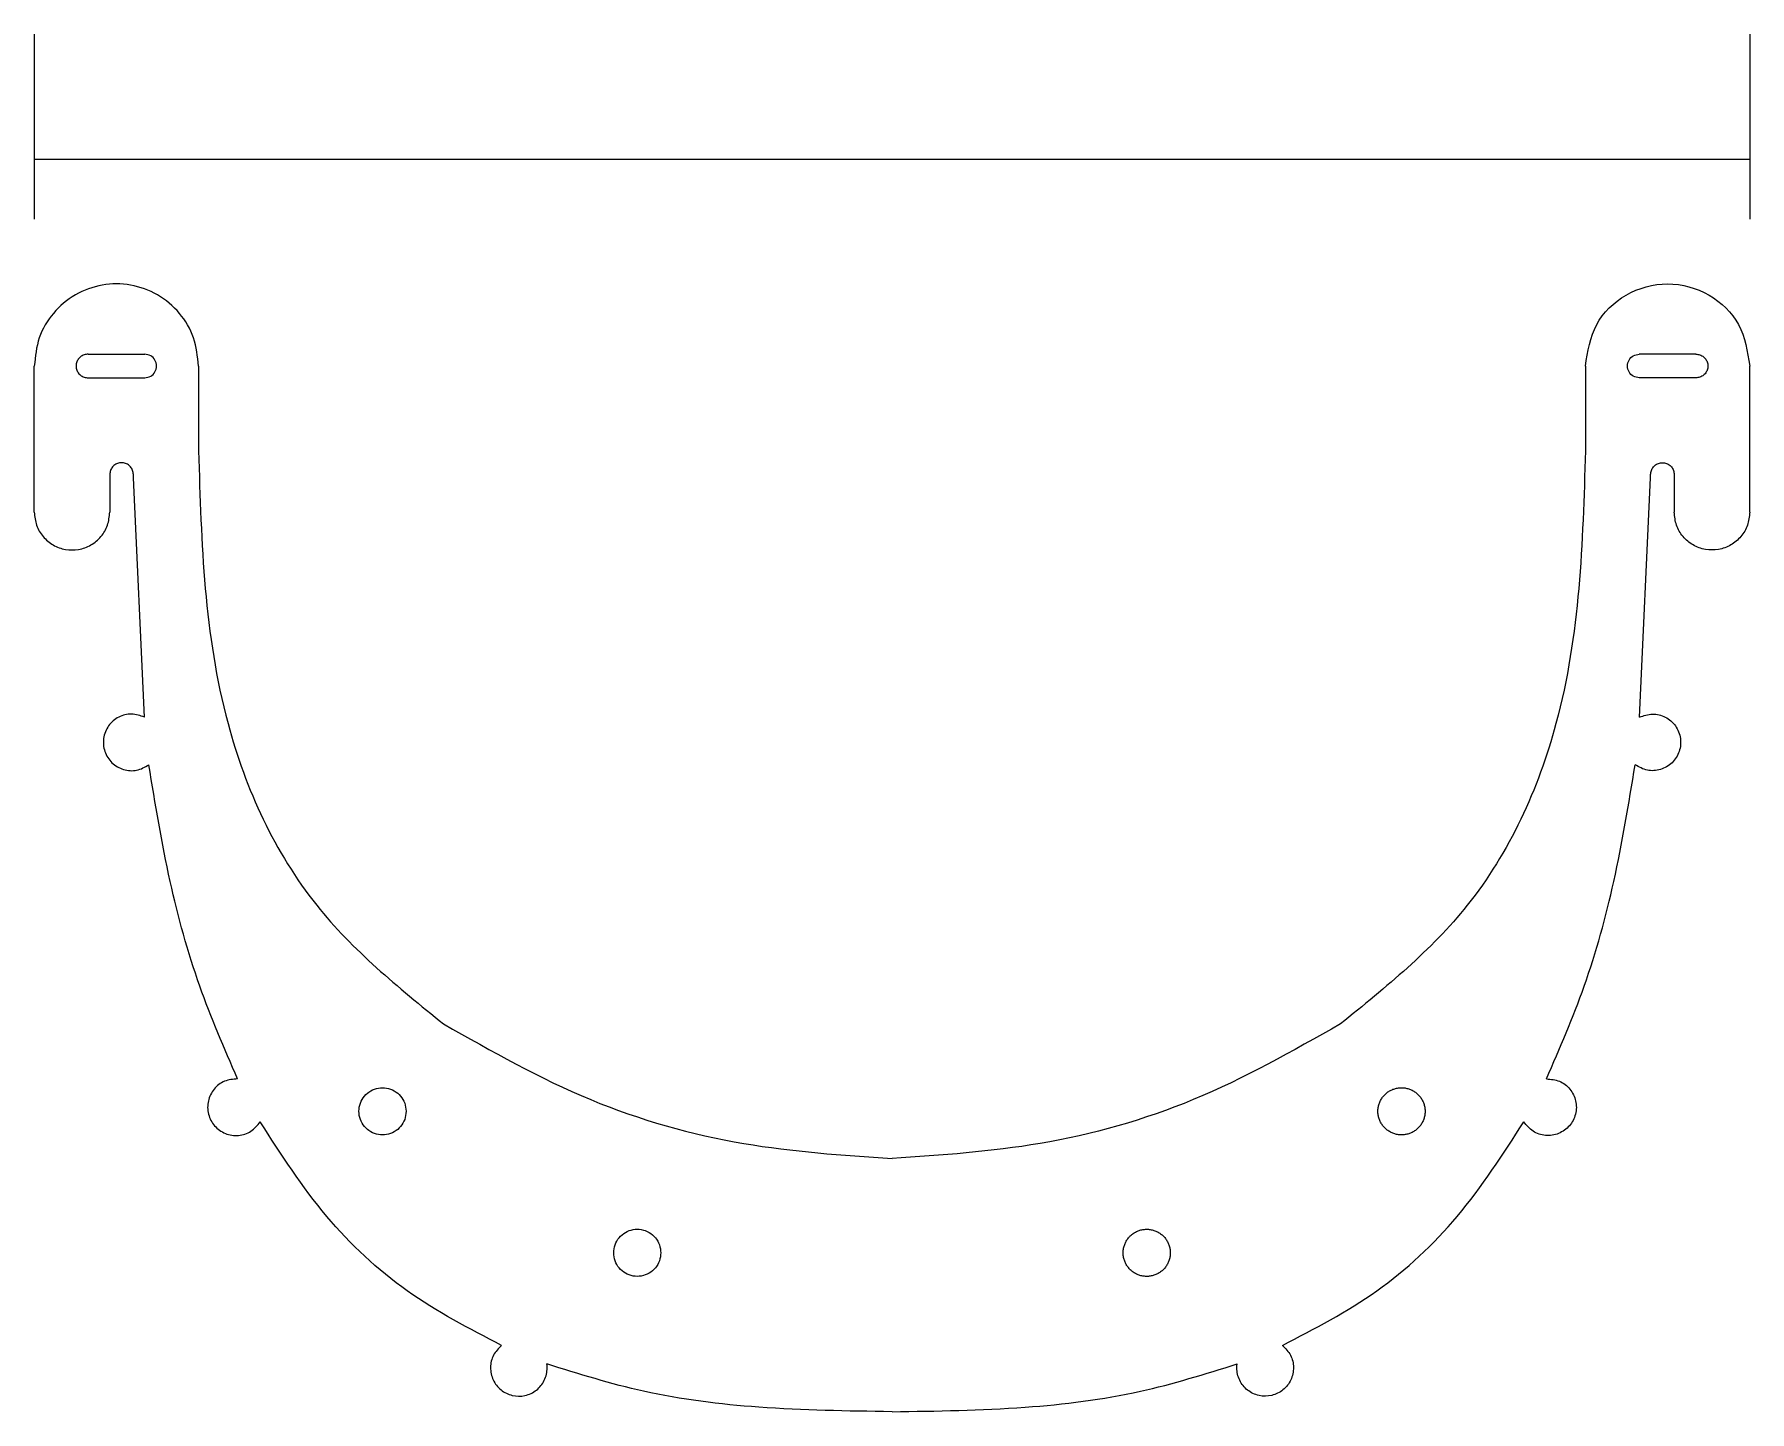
# Model space of a CAD drawing. Extents: x -33 to 149, y 151 to 297.
import ezdxf

# ---------------------------------------------------------------- set-up
doc = ezdxf.new("R2010")
doc.units = 0
doc.layers.get('0').update_dxf_attribs({"linetype": 'CONTINUOUS'})

msp = doc.modelspace()

# ---------------------------------------------------------------- linework, layer by layer
at = {"color": 5}
for points in [[(-33.313997, 297.416559), (-33.313997, 277.818469)], [(148.5, 297.416559), (148.5, 277.818469)], [(-33.313997, 284.187399), (148.5, 284.187399)]]:
    msp.add_lwpolyline(points, dxfattribs=at)
at = {"color": 1}
for points in [[(-33.313997, 246.754877), (-33.313997, 262.254587)], [(-27.610497, 263.504587), (-21.610497, 263.504587)], [(-15.906997, 262.254587), (-15.906997, 253.254587)], [(131.093003, 262.254587), (131.093003, 253.254587)], [(142.796503, 263.504587), (136.796503, 263.504587)], [(148.500003, 246.754877), (148.500003, 262.254587)], [(-27.610497, 261.004587), (-21.610497, 261.004587)], [(142.796503, 261.004587), (136.796503, 261.004587)], [(-25.313997, 250.754877), (-25.313997, 246.754877)], [(-22.813997, 250.410877), (-22.813997, 250.754877)], [(-21.630059, 225.036081), (-22.813997, 250.410877)], [(136.816065, 225.036081), (138.000003, 250.410877)], [(138.000003, 250.410877), (138.000003, 250.754877)], [(140.500003, 250.754877), (140.500003, 246.754877)]]:
    msp.add_lwpolyline(points, dxfattribs=at)
for points in [[(109.093003, 183.254584), (109.095003, 183.354608), (109.101003, 183.454468), (109.111003, 183.554008), (109.124973, 183.653068), (109.142893, 183.751498), (109.164733, 183.849128), (109.190463, 183.945808), (109.220043, 184.041378), (109.253423, 184.135688), (109.290553, 184.228588), (109.331363, 184.319928), (109.375793, 184.409568), (109.423783, 184.497348), (109.475243, 184.583138), (109.530093, 184.666808), (109.588243, 184.748208), (109.649613, 184.827218), (109.714093, 184.903718), (109.781583, 184.977568), (109.851973, 185.048658), (109.925143, 185.116878), (110.000993, 185.182118), (110.079393, 185.244268), (110.160213, 185.303238), (110.243323, 185.358918), (110.328603, 185.411238), (110.415903, 185.460098), (110.505093, 185.505428), (110.596023, 185.547158), (110.688543, 185.585208), (110.782513, 185.619528), (110.877783, 185.650068), (110.974203, 185.676768), (111.071613, 185.699588), (111.169853, 185.718488), (111.268773, 185.733448), (111.368213, 185.744438), (111.468013, 185.751438), (111.568013, 185.754438), (111.668052, 185.753438), (111.767972, 185.748438), (111.867612, 185.739438), (111.966812, 185.726458), (112.065412, 185.709528), (112.163252, 185.688658), (112.260182, 185.663898), (112.356042, 185.635278), (112.450682, 185.602848), (112.543952, 185.566658), (112.635702, 185.526758), (112.725772, 185.483218), (112.814032, 185.436108), (112.900342, 185.385508), (112.984552, 185.331498), (113.066532, 185.274158), (113.146152, 185.213588), (113.223292, 185.149878), (113.297822, 185.083138), (113.369612, 185.013468), (113.438562, 184.940978), (113.504562, 184.865788), (113.567492, 184.788018), (113.627262, 184.707798), (113.683772, 184.625248), (113.736942, 184.540498), (113.786672, 184.453688), (113.832892, 184.364958), (113.875522, 184.274448), (113.914502, 184.182308), (113.949762, 184.088678), (113.981252, 183.993718), (114.008912, 183.897578), (114.032702, 183.800408), (114.052582, 183.702358), (114.068532, 183.603598), (114.080512, 183.504278), (114.088512, 183.404558), (114.092512, 183.304598), (114.092512, 183.204554), (114.088512, 183.104594), (114.080512, 183.004874), (114.068532, 182.905554), (114.052582, 182.806794), (114.032702, 182.708744), (114.008912, 182.611574), (113.981252, 182.515434), (113.949762, 182.420474), (113.914502, 182.326844), (113.875522, 182.234704), (113.832892, 182.144194), (113.786672, 182.055464), (113.736942, 181.968654), (113.683772, 181.883904), (113.627262, 181.801354), (113.567492, 181.721124), (113.504562, 181.643354), (113.438562, 181.568164), (113.369612, 181.495674), (113.297822, 181.426004), (113.223292, 181.359264), (113.146152, 181.295554), (113.066532, 181.234984), (112.984552, 181.177644), (112.900342, 181.123634), (112.814032, 181.073034), (112.725772, 181.025924), (112.635702, 180.982384), (112.543952, 180.942484), (112.450682, 180.906294), (112.356042, 180.873864), (112.260182, 180.845244), (112.163252, 180.820484), (112.065412, 180.799614), (111.966812, 180.782684), (111.867612, 180.769704), (111.767972, 180.760704), (111.668052, 180.755704), (111.568013, 180.754704), (111.468013, 180.757704), (111.368213, 180.764704), (111.268773, 180.775694), (111.169853, 180.790654), (111.071613, 180.809554), (110.974203, 180.832374), (110.877783, 180.859074), (110.782513, 180.889614), (110.688543, 180.923934), (110.596023, 180.961984), (110.505093, 181.003714), (110.415903, 181.049044), (110.328603, 181.097904), (110.243323, 181.150224), (110.160213, 181.205914), (110.079393, 181.264884), (110.000993, 181.327034), (109.925143, 181.392274), (109.851973, 181.460494), (109.781583, 181.531584), (109.714093, 181.605434), (109.649613, 181.681934), (109.588243, 181.760944), (109.530093, 181.842354), (109.475243, 181.926024), (109.423783, 182.011814), (109.375793, 182.099604), (109.331363, 182.189234), (109.290553, 182.280574), (109.253423, 182.373474), (109.220043, 182.467784), (109.190463, 182.563354), (109.164733, 182.660034), (109.142893, 182.757664), (109.124973, 182.856094), (109.111003, 182.955154), (109.101003, 183.054694), (109.095003, 183.154554)], [(6.093003, 183.254583)], [(82.093003, 168.254584), (82.095003, 168.354608), (82.101003, 168.454468), (82.111003, 168.554008), (82.124973, 168.653068), (82.142893, 168.751498), (82.164733, 168.849128), (82.190463, 168.945808), (82.220043, 169.041378), (82.253423, 169.135688), (82.290553, 169.228588), (82.331363, 169.319928), (82.375793, 169.409568), (82.423783, 169.497358), (82.475243, 169.583148), (82.530093, 169.666818), (82.588243, 169.748228), (82.649613, 169.827238), (82.714093, 169.903738), (82.781583, 169.977588), (82.851973, 170.048678), (82.925143, 170.116898), (83.000993, 170.182138), (83.079393, 170.244288), (83.160213, 170.303258), (83.243323, 170.358948), (83.328603, 170.411268), (83.415903, 170.460128), (83.505083, 170.505458), (83.596013, 170.547188), (83.688533, 170.585238), (83.782503, 170.619558), (83.877773, 170.650098), (83.974193, 170.676798), (84.071603, 170.699618), (84.169843, 170.718518), (84.268763, 170.733478), (84.368203, 170.744468), (84.468003, 170.751468), (84.568003, 170.754468), (84.668042, 170.753468), (84.767962, 170.748468), (84.867602, 170.739468), (84.966802, 170.726488), (85.065402, 170.709558), (85.163242, 170.688688), (85.260172, 170.663928), (85.356032, 170.635308), (85.450672, 170.602878), (85.543942, 170.566688), (85.635682, 170.526788), (85.725752, 170.483248), (85.814012, 170.436138), (85.900322, 170.385538), (85.984532, 170.331528), (86.066512, 170.274188), (86.146132, 170.213618), (86.223272, 170.149908), (86.297802, 170.083168), (86.369602, 170.013498), (86.438552, 169.941008), (86.504552, 169.865818), (86.567482, 169.788048), (86.627252, 169.707828), (86.683762, 169.625278), (86.736932, 169.540528), (86.786662, 169.453718), (86.832882, 169.364988), (86.875512, 169.274478), (86.914492, 169.182338), (86.949752, 169.088718), (86.981242, 168.993758), (87.008902, 168.897618), (87.032692, 168.800448), (87.052582, 168.702398), (87.068532, 168.603638), (87.080512, 168.504318), (87.088512, 168.404598), (87.092512, 168.304638), (87.092512, 168.204594), (87.088512, 168.104634), (87.080512, 168.004914), (87.068532, 167.905594), (87.052582, 167.806834), (87.032692, 167.708784), (87.008902, 167.611614), (86.981242, 167.515474), (86.949752, 167.420514), (86.914492, 167.326884), (86.875512, 167.234744), (86.832882, 167.144234), (86.786662, 167.055504), (86.736932, 166.968694), (86.683762, 166.883944), (86.627252, 166.801394), (86.567482, 166.721164), (86.504552, 166.643394), (86.438552, 166.568204), (86.369602, 166.495714), (86.297802, 166.426044), (86.223272, 166.359304), (86.146132, 166.295594), (86.066512, 166.235024), (85.984532, 166.177684), (85.900322, 166.123674), (85.814012, 166.073074), (85.725752, 166.025964), (85.635682, 165.982424), (85.543942, 165.942524), (85.450672, 165.906334), (85.356032, 165.873904), (85.260172, 165.845284), (85.163242, 165.820524), (85.065402, 165.799654), (84.966802, 165.782724), (84.867602, 165.769744), (84.767962, 165.760744), (84.668042, 165.755744), (84.568003, 165.754744), (84.468003, 165.757744), (84.368203, 165.764744), (84.268763, 165.775734), (84.169843, 165.790694), (84.071603, 165.809594), (83.974193, 165.832414), (83.877773, 165.859114), (83.782503, 165.889644), (83.688533, 165.923964), (83.596013, 165.962014), (83.505083, 166.003744), (83.415903, 166.049074), (83.328603, 166.097934), (83.243323, 166.150254), (83.160213, 166.205934), (83.079393, 166.264904), (83.000993, 166.327054), (82.925143, 166.392294), (82.851973, 166.460514), (82.781583, 166.531604), (82.714093, 166.605454), (82.649613, 166.681944), (82.588243, 166.760954), (82.530093, 166.842364), (82.475243, 166.926034), (82.423783, 167.011824), (82.375793, 167.099614), (82.331363, 167.189254), (82.290553, 167.280594), (82.253423, 167.373494), (82.220043, 167.467804), (82.190463, 167.563374), (82.164733, 167.660054), (82.142893, 167.757684), (82.124973, 167.856114), (82.111003, 167.955174), (82.101003, 168.054714), (82.095003, 168.154574)], [(33.093003, 168.254583)]]:
    msp.add_lwpolyline(points, close=True, dxfattribs=at)
for points, knots in [([(-15.906997, 262.254587), (-16.010968, 263.272155), (-16.217421, 265.292729), (-17.819423, 267.96297), (-20.16494, 269.948244), (-23.069864, 271.001194), (-26.150839, 271.001246), (-29.055797, 269.948392), (-31.401381, 267.963196), (-33.003472, 265.293008), (-33.209992, 263.272442), (-33.313997, 262.254877)], [0, 0, 0, 0, 3.037209, 6.030951, 9.06816, 12.105369, 15.099111, 18.136321, 21.17353, 24.167272, 27.204481, 27.204481, 27.204481, 27.204481]), ([(131.093003, 262.254587), (131.332369, 263.788874), (131.804, 266.811943), (135.266371, 270.140143), (139.796351, 271.373396), (144.326372, 270.140294), (147.788854, 266.812209), (148.260586, 263.789156), (148.500003, 262.254877)], [0, 0, 0, 0, 4.550704, 8.966436, 13.517141, 18.067845, 22.483577, 27.034282, 27.034282, 27.034282, 27.034282]), ([(-27.610497, 263.504587), (-27.758285, 263.491605), (-28.051708, 263.465831), (-28.441418, 263.23731), (-28.731675, 262.899058), (-28.885829, 262.478184), (-28.885829, 262.03128), (-28.731675, 261.610406), (-28.441418, 261.272154), (-28.051708, 261.043633), (-27.758285, 261.017859), (-27.610497, 261.004877)], [0, 0, 0, 0, 0.44043, 0.874442, 1.314872, 1.755302, 2.189314, 2.629744, 3.070174, 3.504185, 3.944615, 3.944615, 3.944615, 3.944615]), ([(-21.610497, 261.004587), (-21.390391, 261.039243), (-20.956697, 261.107529), (-20.479553, 261.604693), (-20.302773, 262.254732), (-20.479553, 262.904771), (-20.956697, 263.401935), (-21.390391, 263.470221), (-21.610497, 263.504877)], [0, 0, 0, 0, 0.653009, 1.286683, 1.939692, 2.592702, 3.226376, 3.879385, 3.879385, 3.879385, 3.879385]), ([(136.796503, 261.004587), (136.576397, 261.039243), (136.142703, 261.107529), (135.665559, 261.604693), (135.488779, 262.254732), (135.665559, 262.904771), (136.142703, 263.401935), (136.576397, 263.470221), (136.796503, 263.504877)], [0, 0, 0, 0, 0.653009, 1.286683, 1.939692, 2.592702, 3.226376, 3.879385, 3.879385, 3.879385, 3.879385]), ([(142.796503, 263.504587), (142.944291, 263.491605), (143.237714, 263.465831), (143.627424, 263.23731), (143.917681, 262.899058), (144.071835, 262.478184), (144.071835, 262.03128), (143.917681, 261.610406), (143.627424, 261.272154), (143.237714, 261.043633), (142.944291, 261.017859), (142.796503, 261.004877)], [0, 0, 0, 0, 0.44043, 0.874442, 1.314872, 1.755302, 2.189314, 2.629744, 3.070174, 3.504185, 3.944615, 3.944615, 3.944615, 3.944615]), ([(-15.906997, 253.254587), (-15.61448, 243.508745), (-15.106362, 226.579707), (-5.167688, 204.856174), (5.247709, 196.415824), (10.061628, 192.514757)], [0, 0, 0, 0, 29.070903, 50.497677, 68.911879, 68.911879, 68.911879, 68.911879]), ([(131.093003, 253.254587), (130.800486, 243.508745), (130.292368, 226.579707), (120.353694, 204.856174), (109.938297, 196.415824), (105.124378, 192.514757)], [0, 0, 0, 0, 29.070903, 50.497677, 68.911879, 68.911879, 68.911879, 68.911879]), ([(-22.813997, 250.754877), (-22.828932, 250.90102), (-22.858587, 251.191215), (-23.088674, 251.574713), (-23.425543, 251.859833), (-23.842752, 252.011051), (-24.285242, 252.011051), (-24.702451, 251.859833), (-25.03932, 251.574713), (-25.269407, 251.191215), (-25.299062, 250.90102), (-25.313997, 250.754877)], [0, 0, 0, 0, 0.436205, 0.866168, 1.302373, 1.738578, 2.16854, 2.604745, 3.04095, 3.470913, 3.907118, 3.907118, 3.907118, 3.907118]), ([(138.000003, 250.754877), (138.014938, 250.90102), (138.044593, 251.191215), (138.27468, 251.574713), (138.611549, 251.859833), (139.028758, 252.011051), (139.471248, 252.011051), (139.888457, 251.859833), (140.225326, 251.574713), (140.455413, 251.191215), (140.485068, 250.90102), (140.500003, 250.754877)], [0, 0, 0, 0, 0.436205, 0.866168, 1.302373, 1.738578, 2.16854, 2.604745, 3.04095, 3.470913, 3.907118, 3.907118, 3.907118, 3.907118]), ([(-33.313997, 246.754877), (-33.266206, 246.287218), (-33.171308, 245.358594), (-32.435031, 244.131403), (-31.35705, 243.219019), (-30.021982, 242.73512), (-28.606012, 242.73512), (-27.270944, 243.219019), (-26.192963, 244.131403), (-25.456686, 245.358594), (-25.361788, 246.287218), (-25.313997, 246.754877)], [0, 0, 0, 0, 1.395856, 2.771736, 4.167592, 5.563449, 6.939329, 8.335185, 9.731041, 11.106921, 12.502777, 12.502777, 12.502777, 12.502777]), ([(148.500003, 246.754877), (148.452212, 246.287218), (148.357314, 245.358594), (147.621037, 244.131403), (146.543056, 243.219019), (145.207988, 242.73512), (143.792018, 242.73512), (142.45695, 243.219019), (141.378969, 244.131403), (140.642692, 245.358594), (140.547794, 246.287218), (140.500003, 246.754877)], [0, 0, 0, 0, 1.395856, 2.771736, 4.167592, 5.563449, 6.939329, 8.335185, 9.731041, 11.106921, 12.502777, 12.502777, 12.502777, 12.502777]), ([(-21.630059, 225.036081), (-22.086567, 225.194126), (-22.988163, 225.506263), (-24.426004, 225.126253), (-25.531031, 224.17949), (-26.077466, 222.817192), (-25.944649, 221.362798), (-25.160498, 220.122011), (-23.902261, 219.391063), (-22.419371, 219.277777), (-21.589227, 219.748058), (-21.168897, 219.986177)], [0, 0, 0, 0, 1.421787, 2.808008, 4.229795, 5.651582, 7.037802, 8.459589, 9.881377, 11.267597, 12.689384, 12.689384, 12.689384, 12.689384]), ([(136.816065, 225.036081), (137.272573, 225.194126), (138.174169, 225.506263), (139.61201, 225.126253), (140.717037, 224.17949), (141.263472, 222.817192), (141.130655, 221.362798), (140.346504, 220.122011), (139.088267, 219.391063), (137.605378, 219.277777), (136.775233, 219.748058), (136.354903, 219.986177)], [0, 0, 0, 0, 1.421787, 2.808008, 4.229795, 5.651582, 7.037802, 8.459589, 9.881377, 11.267597, 12.689384, 12.689384, 12.689384, 12.689384]), ([(-11.76547, 186.689185), (-13.176561, 189.939326), (-16.120104, 196.719137), (-19.187143, 207.922298), (-20.489643, 215.851393), (-21.168866, 219.986225)], [0, 0, 0, 0, 10.619769, 22.152894, 34.721221, 34.721221, 34.721221, 34.721221]), ([(126.951476, 186.689185), (128.362567, 189.939326), (131.30611, 196.719137), (134.373149, 207.922298), (135.675649, 215.851393), (136.354872, 219.986225)], [0, 0, 0, 0, 10.619769, 22.152894, 34.721221, 34.721221, 34.721221, 34.721221]), ([(10.061628, 192.514757), (15.16064, 189.623569), (25.168566, 183.94898), (41.462105, 179.346214), (52.339031, 178.610137), (57.593003, 178.254584)], [0, 0, 0, 0, 17.540241, 34.426555, 50.204779, 50.204779, 50.204779, 50.204779]), ([(105.124378, 192.514757), (100.025366, 189.623569), (90.01744, 183.94898), (73.723901, 179.346214), (62.846975, 178.610137), (57.593003, 178.254584)], [0, 0, 0, 0, 17.540241, 34.426555, 50.204779, 50.204779, 50.204779, 50.204779]), ([(-11.76547, 186.689185), (-12.241996, 186.65118), (-13.183338, 186.576104), (-14.340444, 185.667901), (-14.979647, 184.377857), (-14.956318, 182.925964), (-14.284182, 181.646879), (-13.101703, 180.804099), (-11.676701, 180.598756), (-10.272392, 181.036529), (-9.676599, 181.76919), (-9.374997, 182.140077)], [0, 0, 0, 0, 1.407466, 2.780347, 4.187813, 5.59528, 6.96816, 8.375627, 9.783093, 11.155974, 12.56344, 12.56344, 12.56344, 12.56344]), ([(6.093003, 183.254583), (6.063133, 183.54687), (6.003821, 184.12726), (5.543654, 184.894254), (4.869892, 185.464494), (4.035565, 185.766931), (3.15025, 185.766931), (2.317091, 185.464494), (1.638663, 184.894254), (1.195832, 184.12726), (1.041218, 183.254583), (1.195832, 182.381906), (1.638663, 181.614912), (2.317091, 181.044672), (3.15025, 180.742235), (4.035565, 180.742235), (4.869892, 181.044672), (5.543654, 181.614912), (6.003821, 182.381906), (6.063133, 182.962296), (6.093003, 183.254583)], [0, 0, 0, 0, 0.87241, 1.732335, 2.604745, 3.477156, 4.33708, 5.209491, 6.081901, 6.941826, 7.814236, 8.686646, 9.546571, 10.418981, 11.291392, 12.151316, 13.023727, 13.896137, 14.756062, 15.628472, 15.628472, 15.628472, 15.628472]), ([(126.951476, 186.689185), (127.428002, 186.65118), (128.369344, 186.576104), (129.52645, 185.667901), (130.165653, 184.377857), (130.142324, 182.925964), (129.470188, 181.646879), (128.287709, 180.804099), (126.862707, 180.598756), (125.458398, 181.036529), (124.862605, 181.76919), (124.561003, 182.140077)], [0, 0, 0, 0, 1.407466, 2.780347, 4.187813, 5.59528, 6.96816, 8.375627, 9.783093, 11.155974, 12.56344, 12.56344, 12.56344, 12.56344]), ([(16.212849, 158.436145), (12.786234, 160.21439), (5.908473, 163.783612), (-2.840786, 171.984928), (-7.158569, 178.695452), (-9.374955, 182.14007)], [0, 0, 0, 0, 11.544006, 23.17066, 35.433527, 35.433527, 35.433527, 35.433527]), ([(98.973157, 158.436145), (102.399772, 160.21439), (109.277533, 163.783612), (118.026792, 171.984928), (122.344575, 178.695452), (124.560961, 182.14007)], [0, 0, 0, 0, 11.544006, 23.17066, 35.433527, 35.433527, 35.433527, 35.433527]), ([(33.093003, 168.254583), (33.063133, 168.54687), (33.003821, 169.12726), (32.543654, 169.894254), (31.869892, 170.464494), (31.035565, 170.766931), (30.15025, 170.766931), (29.317091, 170.464494), (28.638663, 169.894254), (28.195832, 169.12726), (28.041218, 168.254583), (28.195832, 167.381906), (28.638663, 166.614912), (29.317091, 166.044672), (30.15025, 165.742235), (31.035565, 165.742235), (31.869892, 166.044672), (32.543654, 166.614912), (33.003821, 167.381906), (33.063133, 167.962296), (33.093003, 168.254583)], [0, 0, 0, 0, 0.87241, 1.732335, 2.604745, 3.477156, 4.33708, 5.209491, 6.081901, 6.941826, 7.814236, 8.686646, 9.546571, 10.418981, 11.291392, 12.151316, 13.023727, 13.896137, 14.756062, 15.628472, 15.628472, 15.628472, 15.628472]), ([(16.212849, 158.436145), (15.88991, 158.111138), (15.251411, 157.468551), (14.945339, 156.094983), (15.229473, 154.745404), (16.086765, 153.650929), (17.329231, 153.039909), (18.717009, 153.028147), (19.969061, 153.627023), (20.835875, 154.705572), (21.05379, 155.655386), (21.041051, 156.197775), (21.031806, 156.336102), (21.020271, 156.427748), (21.014503, 156.473577)], [0, 0, 0, 0, 1.350994, 2.671118, 4.022112, 5.373105, 6.69323, 8.044223, 9.395217, 10.715342, 12.066335, 12.204889, 12.343404, 12.481956, 12.481956, 12.481956, 12.481956]), ([(98.973157, 158.436145), (99.296096, 158.111138), (99.934595, 157.468551), (100.240667, 156.094983), (99.956533, 154.745404), (99.099241, 153.650929), (97.856775, 153.039909), (96.468997, 153.028147), (95.216945, 153.627023), (94.350131, 154.705572), (94.132216, 155.655386), (94.144955, 156.197775), (94.1542, 156.336102), (94.165735, 156.427748), (94.171503, 156.473577)], [0, 0, 0, 0, 1.350994, 2.671118, 4.022112, 5.373105, 6.69323, 8.044223, 9.395217, 10.715342, 12.066335, 12.204889, 12.343404, 12.481956, 12.481956, 12.481956, 12.481956]), ([(57.593003, 151.414877), (52.8817, 151.484399), (44.068253, 151.614453), (31.729048, 153.123971), (24.410596, 155.411882), (21.014502, 156.473576)], [0, 0, 0, 0, 14.136727, 26.445609, 37.103007, 37.103007, 37.103007, 37.103007]), ([(57.593003, 151.414877), (62.304306, 151.484399), (71.117753, 151.614453), (83.456958, 153.123971), (90.77541, 155.411882), (94.171504, 156.473576)], [0, 0, 0, 0, 14.136727, 26.445609, 37.103007, 37.103007, 37.103007, 37.103007])]:
    msp.add_open_spline(points, degree=3, knots=knots, dxfattribs=at)

doc.saveas('drawing.dxf')
